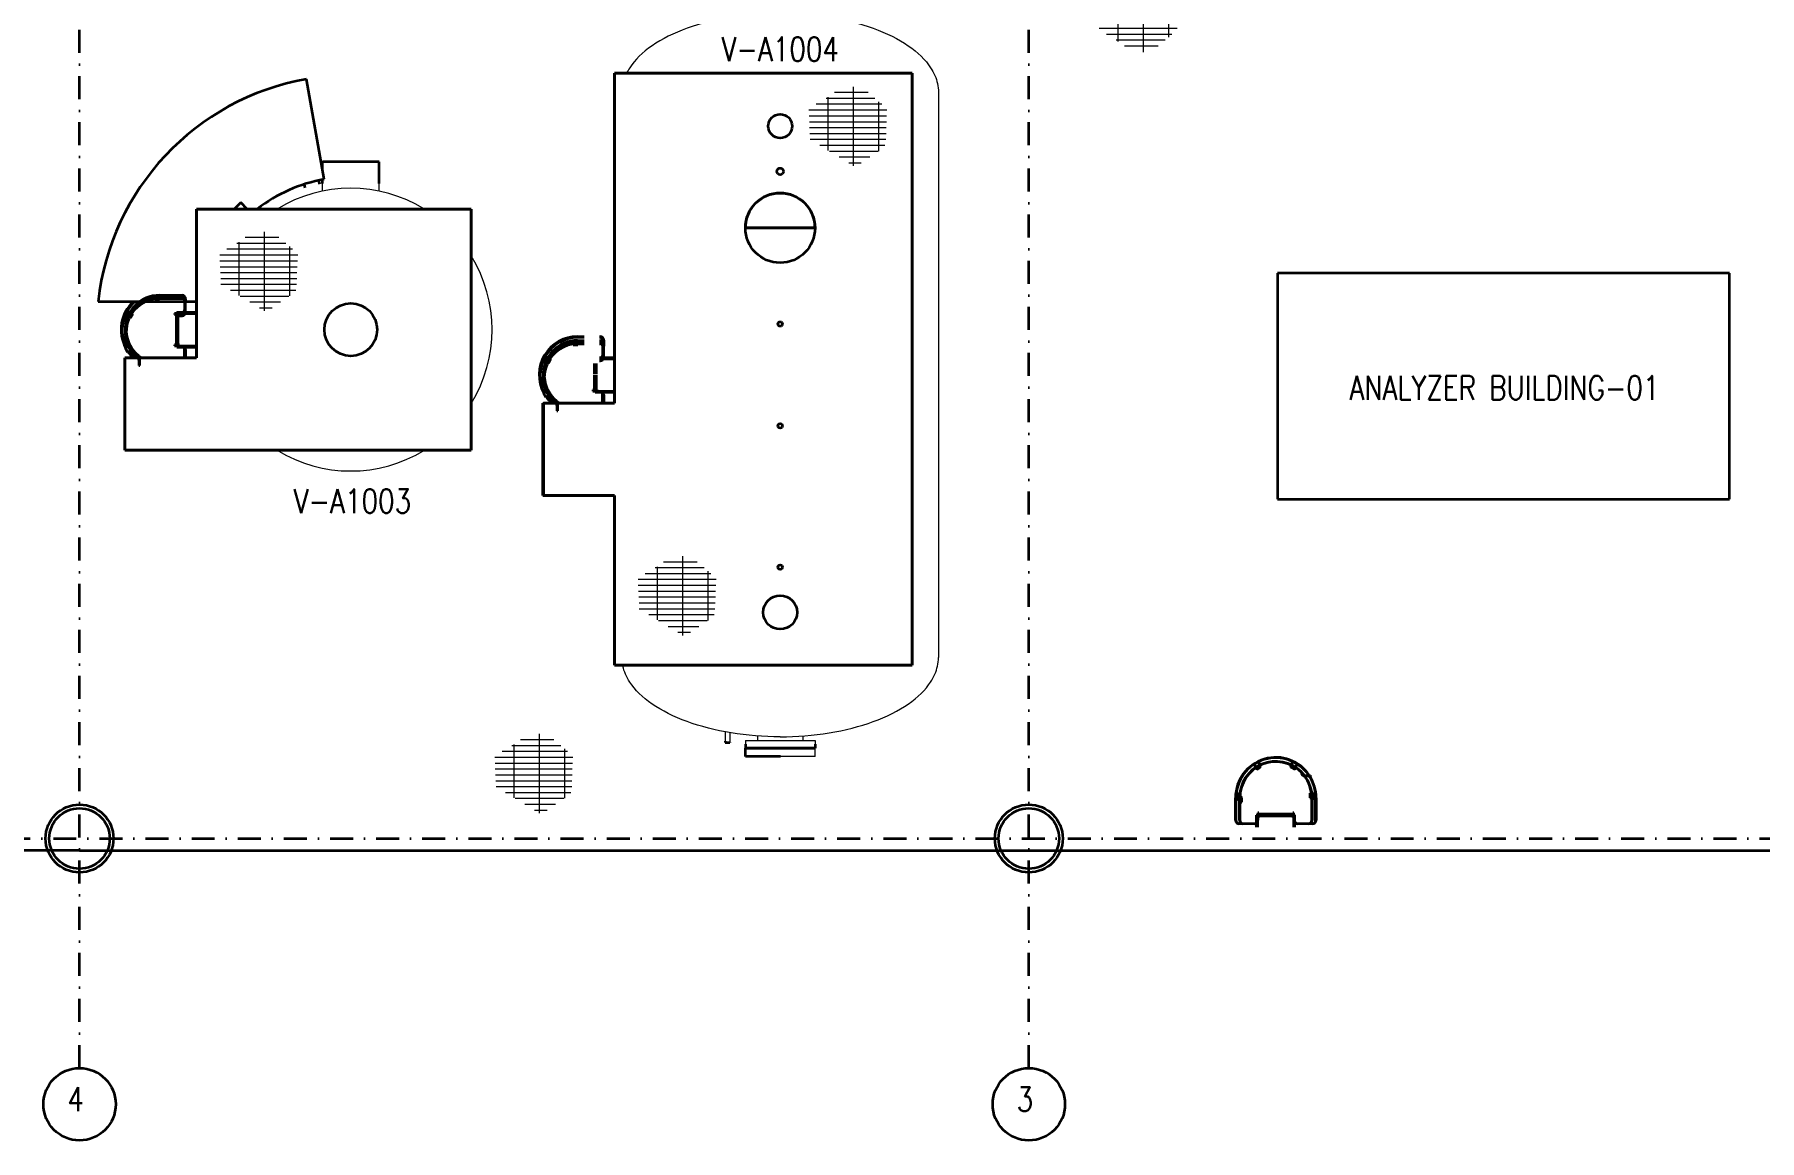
# Model space of a CAD drawing. Header units: inches. Extents: x 3139 to 9140, y 3844 to 6923.
# Drawn here: x 7449 to 8364, y 4431 to 5017 of the extents above; entities that cross this region are included whole.
import ezdxf
from ezdxf.enums import TextEntityAlignment as Align

# ---------------------------------------------------------------- set-up
doc = ezdxf.new("R2010")
doc.units = ezdxf.units.IN
doc.header["$MEASUREMENT"] = 0
doc.linetypes.add('DASHDOT2', pattern=[12.700025, 6.350013, -3.175006, 0, -3.175006])
for name, color, linetype in [('Default', 7, 'Continuous'), ('DwgTemplate', 7, 'Continuous'), ('TF_P_Equipment', 7, 'Continuous'), ('TF_P_Ladder', 7, 'Continuous'), ('TF_P_Plaform', 7, 'Continuous'), ('TF_P_Steel', 7, 'Continuous'), ('TF_S_GRATING', 7, 'Continuous')]:
    doc.layers.add(name, color=color, linetype=linetype)
doc.styles.add('ROMANS', font='romans.shx')

# ---------------------------------------------------------------- blocks, each defined once
blk = doc.blocks.new('TF_P_ELP_GRATING', base_point=(2.146, 13.23))
at = {"layer": 'TF_S_GRATING', "color": 8, "linetype": 'Continuous', "lineweight": 18}
for p, q in [((2.313, 13.474), (2.034, 13.474)), ((2.19, 13.523), (2.19, 12.866)), ((2.469, 13.328), (1.822, 13.328)), ((2.426, 13.377), (1.882, 13.377)), ((2.37, 13.425), (1.964, 13.425)), ((1.98, 13.435), (1.98, 12.994)), ((2.4, 13.399), (2.4, 12.99)), ((2.467, 13.279), (1.824, 13.279)), ((2.465, 13.23), (1.826, 13.23)), ((2.463, 13.182), (1.828, 13.182)), ((2.462, 13.133), (1.83, 13.133)), ((2.46, 13.084), (1.832, 13.084)), ((2.453, 13.035), (1.912, 13.035)), ((2.396, 12.987), (1.992, 12.987)), ((2.326, 12.938), (2.072, 12.938)), ((2.256, 12.889), (2.152, 12.889))]:
    blk.add_line(p, q, dxfattribs=at)
blk = doc.blocks.new('A$Cdd380a1b')
at = {"layer": 'Default', "color": 8, "linetype": 'Continuous', "lineweight": 35}
for centre in [(-43.9546, -0.5393), (-40.0171, -0.5393)]:
    blk.add_circle(centre, 0.15, dxfattribs=at)
at = {"layer": 'DwgTemplate', "color": 8, "linetype": 'Continuous', "lineweight": 35}
for p, q in [((-41.193, 3.0937), (-40.9039, 3.0937)), ((-40.9039, 3.0937), (-41.193, 3.0937)), ((-41.193, 0.9365), (-40.9039, 0.9365)), ((-41.193, 0.9365), (-40.9039, 0.9365))]:
    blk.add_line(p, q, dxfattribs=at)
at = {"layer": 'TF_P_Equipment', "color": 8, "linetype": 'Continuous', "lineweight": 35}
for p, q in [((-42.9396, 3.2951), (-43.0128, 3.7105)), ((-42.9469, 3.3365), (-42.9469, 3.3672)), ((-42.8297, 3.3672), (-42.9469, 3.3672)), ((-42.7125, 3.3672), (-42.8297, 3.3672)), ((-42.7125, 3.2778), (-42.7125, 3.3672)), ((-42.9469, 3.2778), (-42.9469, 3.2937)), ((-43.2861, 3.1988), (-43.3129, 3.172)), ((-43.2594, 3.172), (-43.2861, 3.1988)), ((-37.1109, 2.9062), (-38.9859, 2.9062)), ((-37.1109, 2.9062), (-38.9859, 2.9062)), ((-38.9859, 2.9062), (-38.9859, 1.9687)), ((-38.9859, 2.9062), (-38.9859, 1.9687)), ((-37.1109, 1.9687), (-37.1109, 2.9062)), ((-37.1109, 1.9687), (-37.1109, 2.9062)), ((-43.8779, 2.7891), (-43.705, 2.7891)), ((-43.6966, 2.7891), (-43.6896, 2.7891)), ((-43.6777, 2.7891), (-43.5192, 2.7891)), ((-43.5145, 2.7891), (-43.4704, 2.7891)), ((-38.9859, 1.9687), (-37.1109, 1.9687)), ((-38.9859, 1.9687), (-37.1109, 1.9687)), ((-41.2765, 0.9656), (-41.2765, 0.9609)), ((-41.2765, 0.9609), (-41.2752, 0.9609)), ((-41.2752, 0.9609), (-41.2579, 0.9609)), ((-41.2579, 0.9624), (-41.2579, 0.9609)), ((-41.193, 0.9533), (-41.193, 0.9375)), ((-41.193, 0.9375), (-40.9039, 0.9375)), ((-41.193, 0.9031), (-41.193, 0.9365)), ((-40.9039, 0.9365), (-41.193, 0.9365)), ((-41.193, 0.9365), (-40.9039, 0.9365)), ((-40.9039, 0.9533), (-40.9039, 0.9375)), ((-41.0467, 0.9031), (-41.193, 0.9031)), ((-41.0467, 0.9031), (-41.193, 0.9031))]:
    blk.add_line(p, q, dxfattribs=at)
at = {"layer": 'TF_P_Equipment', "color": 8, "linetype": 'Continuous', "lineweight": 18}
for p, q in [((-40.3922, 3.6562), (-40.3922, 1.3125)), ((-42.9469, 3.246), (-42.9469, 3.2778)), ((-42.7125, 3.246), (-42.7125, 3.2778)), ((-43.705, 2.7891), (-43.6966, 2.7891)), ((-43.6896, 2.7891), (-43.6777, 2.7891)), ((-43.5192, 2.7891), (-43.5145, 2.7891)), ((-41.2765, 1.0048), (-41.2765, 0.9656)), ((-41.2579, 1.0015), (-41.2579, 0.9624)), ((-41.193, 0.9687), (-41.193, 0.9533)), ((-41.193, 0.9687), (-40.9039, 0.9687)), ((-41.1422, 0.9877), (-41.1422, 0.9687)), ((-40.9547, 0.9877), (-40.9547, 0.9687)), ((-40.9039, 0.9687), (-40.9039, 0.9533)), ((-40.9039, 0.9031), (-40.9039, 0.9365)), ((-40.9039, 0.9031), (-41.0467, 0.9031)), ((-40.9039, 0.9031), (-41.0467, 0.9031))]:
    blk.add_line(p, q, dxfattribs=at)
at = {"layer": 'TF_P_Equipment', "color": 8, "linetype": 'Continuous', "lineweight": 35}
for centre, radius in [((-41.0485, 3.5156), 0.0498), ((-41.0485, 3.3281), 0.0137), ((-41.0485, 3.0937), 0.1445), ((-41.0485, 3.0937), 0.1445), ((-42.8297, 2.6719), 0.1094), ((-41.0485, 2.6953), 0.00928), ((-41.0485, 2.2734), 0.00928), ((-41.0485, 1.6875), 0.00928), ((-41.0485, 1.5), 0.0703)]:
    blk.add_circle(centre, radius, dxfattribs=at)
for centre, radius, start, end in [((-42.8297, 2.6719), 1.0547, 100, 173.62063), ((-42.8297, 2.6719), 0.6328, 100, 127.7907), ((-41.0485, 3.0937), 0.1446, 90, 181.63995), ((-41.0485, 3.0937), 0.1446, 359.67653, 90)]:
    blk.add_arc(centre, radius, start, end, dxfattribs=at)
at = {"layer": 'TF_P_Equipment', "color": 8, "linetype": 'Continuous', "lineweight": 18}
for centre, radius, start, end in [((-42.8297, 2.6719), 0.5859, 58.56235, 121.43765), ((-42.8297, 2.6719), 0.5859, 58.56235, 121.43765), ((-41.0485, 3.0937), 0.1446, 181.63995, 359.67653), ((-42.8297, 2.6719), 0.5859, 328.56201, 31.43799), ((-42.8297, 2.6719), 0.5859, 328.56201, 31.43799), ((-42.8297, 2.6719), 0.5859, 238.56054, 301.43946), ((-42.8297, 2.6719), 0.5859, 238.56054, 301.43946)]:
    blk.add_arc(centre, radius, start, end, dxfattribs=at)
for points, knots in [([(-41.0485, 3.9844), (-41.1172, 3.9844), (-41.1859, 3.9789), (-41.2512, 3.9683), (-41.3166, 3.9577), (-41.3786, 3.9419), (-41.4342, 3.9217), (-41.4898, 3.9015), (-41.539, 3.8769), (-41.5794, 3.8491), (-41.6198, 3.8213), (-41.6513, 3.7903), (-41.6726, 3.7576), (-41.6776, 3.75), (-41.682, 3.7423), (-41.6858, 3.7345)], [4.712389, 4.712389, 4.712389, 4.712389, 5.026548, 5.026548, 5.026548, 5.340708, 5.340708, 5.340708, 5.654867, 5.654867, 5.654867, 5.969026, 5.969026, 5.969026, 6.04254, 6.04254, 6.04254, 6.04254]), ([(-41.0485, 3.9844), (-40.9797, 3.9844), (-40.911, 3.9789), (-40.8457, 3.9683), (-40.7803, 3.9577), (-40.7183, 3.9419), (-40.6627, 3.9217), (-40.6071, 3.9015), (-40.5579, 3.8769), (-40.5175, 3.8491), (-40.4771, 3.8213), (-40.4456, 3.7903), (-40.4243, 3.7576), (-40.4104, 3.7362), (-40.4009, 3.7141), (-40.396, 3.6917), (-40.3935, 3.6799), (-40.3922, 3.6681), (-40.3922, 3.6563)], [4.712389, 4.712389, 4.712389, 4.712389, 5.026548, 5.026548, 5.026548, 5.340708, 5.340708, 5.340708, 5.654867, 5.654867, 5.654867, 5.969026, 5.969026, 5.969026, 6.174862, 6.174862, 6.174862, 6.283185, 6.283185, 6.283185, 6.283185]), ([(-41.0485, 0.9844), (-40.9797, 0.9844), (-40.911, 0.9898), (-40.8457, 1.0004), (-40.7803, 1.0111), (-40.7183, 1.0268), (-40.6627, 1.047), (-40.6071, 1.0672), (-40.5579, 1.0918), (-40.5175, 1.1196), (-40.4771, 1.1474), (-40.4456, 1.1784), (-40.4243, 1.2111), (-40.4104, 1.2325), (-40.4009, 1.2546), (-40.396, 1.277), (-40.3935, 1.2888), (-40.3922, 1.3007), (-40.3922, 1.3125)], [4.712389, 4.712389, 4.712389, 4.712389, 5.026548, 5.026548, 5.026548, 5.340708, 5.340708, 5.340708, 5.654867, 5.654867, 5.654867, 5.969026, 5.969026, 5.969026, 6.174862, 6.174862, 6.174862, 6.283185, 6.283185, 6.283185, 6.283185]), ([(-41.0485, 0.9844), (-41.1172, 0.9844), (-41.1859, 0.9898), (-41.2512, 1.0004), (-41.3166, 1.0111), (-41.3786, 1.0268), (-41.4342, 1.047), (-41.4898, 1.0672), (-41.539, 1.0918), (-41.5794, 1.1196), (-41.6198, 1.1474), (-41.6513, 1.1784), (-41.6726, 1.2111), (-41.6865, 1.2325), (-41.696, 1.2546), (-41.7009, 1.277), (-41.7012, 1.2784), (-41.7014, 1.2798), (-41.7017, 1.2812)], [4.712389, 4.712389, 4.712389, 4.712389, 5.026548, 5.026548, 5.026548, 5.340708, 5.340708, 5.340708, 5.654867, 5.654867, 5.654867, 5.969026, 5.969026, 5.969026, 6.174862, 6.174862, 6.174862, 6.187563, 6.187563, 6.187563, 6.187563])]:
    blk.add_open_spline(points, degree=3, knots=knots, dxfattribs=at)
at = {"layer": 'TF_P_Ladder', "color": 8, "linetype": 'Continuous', "lineweight": 35}
for p, q in [((-43.6226, 2.8005), (-43.6422, 2.8005)), ((-43.6422, 2.8005), (-43.6422, 2.7958)), ((-43.6422, 2.7958), (-43.6226, 2.7958)), ((-43.6261, 2.7958), (-43.6226, 2.7958)), ((-43.6231, 2.8148), (-43.5294, 2.8148)), ((-43.5294, 2.8102), (-43.6231, 2.8102)), ((-43.5294, 2.8055), (-43.6231, 2.8055)), ((-43.6231, 2.8008), (-43.5294, 2.8008)), ((-43.6226, 2.8005), (-43.6226, 2.8008)), ((-43.6226, 2.7958), (-43.6226, 2.8005)), ((-43.6226, 2.7958), (-43.6225, 2.7968)), ((-43.6226, 2.7958), (-43.6226, 2.7958)), ((-43.5192, 2.7906), (-43.5192, 2.7445)), ((-43.5145, 2.8), (-43.5145, 2.7906)), ((-43.5145, 2.7445), (-43.5145, 2.7906)), ((-43.7552, 2.746), (-43.7649, 2.729)), ((-43.7555, 2.7258), (-43.7649, 2.729)), ((-43.7649, 2.729), (-43.7609, 2.7267)), ((-43.7559, 2.725), (-43.7609, 2.7267)), ((-43.7471, 2.7432), (-43.7552, 2.746)), ((-43.738, 2.7401), (-43.7478, 2.7232)), ((-43.7478, 2.7232), (-43.7437, 2.7208)), ((-43.7437, 2.7208), (-43.7474, 2.7221)), ((-43.7471, 2.7228), (-43.746, 2.7222)), ((-43.7437, 2.7208), (-43.7339, 2.7378)), ((-43.7437, 2.7208), (-43.7395, 2.7281)), ((-43.7437, 2.7208), (-43.7437, 2.7208)), ((-43.7437, 2.7208), (-43.7437, 2.7208)), ((-43.7423, 2.7416), (-43.7425, 2.7416)), ((-43.7339, 2.7378), (-43.738, 2.7401)), ((-43.734, 2.7378), (-43.7357, 2.7388)), ((-43.734, 2.7378), (-43.734, 2.7378)), ((-43.5602, 2.7391), (-43.5602, 2.7344)), ((-43.5407, 2.7391), (-43.5602, 2.7391)), ((-43.5602, 2.7344), (-43.5407, 2.7344)), ((-43.5544, 2.7406), (-43.5544, 2.7391)), ((-43.5477, 2.7406), (-43.5544, 2.7406)), ((-43.5544, 2.7344), (-43.5544, 2.6094)), ((-43.5505, 2.7438), (-43.5193, 2.7438)), ((-43.5505, 2.7406), (-43.5505, 2.7438)), ((-43.5505, 2.7344), (-43.5505, 2.7297)), ((-43.5505, 2.7297), (-43.5294, 2.7297)), ((-43.5467, 2.7406), (-43.5477, 2.7406)), ((-43.5466, 2.7297), (-43.5466, 2.6094)), ((-43.5407, 2.7391), (-43.5208, 2.7391)), ((-43.5407, 2.7344), (-43.5407, 2.7391)), ((-43.5294, 2.7344), (-43.5407, 2.7344)), ((-43.5156, 2.7391), (-43.4704, 2.7391)), ((-43.5146, 2.7438), (-43.4704, 2.7438)), ((-43.7519, 2.6004), (-43.765, 2.596)), ((-43.7637, 2.5967), (-43.765, 2.596)), ((-43.765, 2.596), (-43.7552, 2.5791)), ((-43.7523, 2.6012), (-43.76, 2.5986)), ((-43.7423, 2.5835), (-43.7552, 2.5791)), ((-43.7482, 2.6026), (-43.7486, 2.6025)), ((-43.7478, 2.6018), (-43.7482, 2.6017)), ((-43.7437, 2.6042), (-43.7478, 2.6018)), ((-43.7478, 2.6018), (-43.7439, 2.5951)), ((-43.7478, 2.6018), (-43.738, 2.5849)), ((-43.7478, 2.6018), (-43.7478, 2.6018)), ((-43.7339, 2.5873), (-43.7437, 2.6042)), ((-43.738, 2.5849), (-43.7387, 2.5847)), ((-43.738, 2.5849), (-43.7339, 2.5873)), ((-43.738, 2.5849), (-43.737, 2.5855)), ((-43.738, 2.5849), (-43.738, 2.5849)), ((-43.5602, 2.6094), (-43.5602, 2.6047)), ((-43.5407, 2.6094), (-43.5602, 2.6094)), ((-43.5602, 2.6047), (-43.5407, 2.6047)), ((-43.5544, 2.6047), (-43.5544, 2.6031)), ((-43.5477, 2.6031), (-43.5544, 2.6031)), ((-43.5505, 2.6), (-43.5505, 2.6031)), ((-43.5505, 2.6), (-43.4704, 2.6)), ((-43.5467, 2.6031), (-43.5477, 2.6031)), ((-43.5407, 2.6047), (-43.5407, 2.6094)), ((-43.5407, 2.6047), (-43.4704, 2.6047)), ((-43.5192, 2.5547), (-43.5192, 2.5898)), ((-43.5145, 2.5898), (-43.5145, 2.5547)), ((-41.8883, 2.613), (-41.9078, 2.613)), ((-41.9078, 2.613), (-41.9078, 2.6083)), ((-41.9078, 2.6083), (-41.8883, 2.6083)), ((-41.9071, 2.6168), (-41.9062, 2.6216)), ((-41.8918, 2.6083), (-41.8883, 2.6083)), ((-41.8888, 2.6437), (-41.861, 2.6437)), ((-41.861, 2.6391), (-41.8888, 2.6391)), ((-41.8888, 2.6273), (-41.861, 2.6273)), ((-41.861, 2.6227), (-41.8888, 2.6227)), ((-41.861, 2.618), (-41.8888, 2.618)), ((-41.8888, 2.6133), (-41.861, 2.6133)), ((-41.8883, 2.613), (-41.8882, 2.6133)), ((-41.8883, 2.6083), (-41.8873, 2.6133)), ((-41.8883, 2.6083), (-41.8883, 2.613)), ((-41.8883, 2.6083), (-41.8883, 2.6083)), ((-41.8873, 2.618), (-41.8865, 2.6227)), ((-41.8865, 2.618), (-41.886, 2.6203)), ((-41.886, 2.6203), (-41.886, 2.6227)), ((-41.7984, 2.6437), (-41.795, 2.6437)), ((-41.795, 2.6391), (-41.7984, 2.6391)), ((-41.7984, 2.6273), (-41.795, 2.6273)), ((-41.795, 2.6227), (-41.7984, 2.6227)), ((-41.795, 2.618), (-41.7984, 2.618)), ((-41.7984, 2.6133), (-41.795, 2.6133)), ((-41.7849, 2.6233), (-41.7849, 2.6289)), ((-41.7849, 2.6031), (-41.7849, 2.557)), ((-41.7802, 2.6289), (-41.7802, 2.6125)), ((-41.7802, 2.6125), (-41.7802, 2.6031)), ((-41.7802, 2.557), (-41.7802, 2.6031)), ((-43.7094, 2.5466), (-43.7094, 2.5235)), ((-43.7094, 2.5235), (-43.7047, 2.5235)), ((-43.7047, 2.5235), (-43.7047, 2.5466)), ((-42.0208, 2.5585), (-42.0306, 2.5415)), ((-42.0306, 2.5415), (-42.0265, 2.5392)), ((-42.0212, 2.5383), (-42.0306, 2.5415)), ((-42.0215, 2.5375), (-42.0265, 2.5392)), ((-42.0127, 2.5557), (-42.0208, 2.5585)), ((-42.0036, 2.5526), (-42.0134, 2.5357)), ((-42.0134, 2.5357), (-42.0093, 2.5333)), ((-42.0093, 2.5333), (-42.013, 2.5346)), ((-42.0127, 2.5353), (-42.0116, 2.5347)), ((-42.0093, 2.5333), (-41.9996, 2.5503)), ((-42.0093, 2.5333), (-42.0051, 2.5406)), ((-42.0093, 2.5333), (-42.0093, 2.5333)), ((-42.0093, 2.5333), (-42.0093, 2.5333)), ((-42.0079, 2.554), (-42.0082, 2.5541)), ((-41.9996, 2.5503), (-42.0036, 2.5526)), ((-41.9996, 2.5503), (-42.0014, 2.5513)), ((-41.9996, 2.5503), (-41.9996, 2.5503)), ((-41.82, 2.5312), (-41.82, 2.4888)), ((-41.8122, 2.5312), (-41.8122, 2.4888)), ((-41.7984, 2.5562), (-41.7849, 2.5562)), ((-41.7984, 2.5516), (-41.7865, 2.5516)), ((-41.795, 2.5469), (-41.7984, 2.5469)), ((-41.7984, 2.5422), (-41.795, 2.5422)), ((-41.7812, 2.5516), (-41.736, 2.5516)), ((-41.7802, 2.5562), (-41.736, 2.5562)), ((-41.82, 2.4848), (-41.82, 2.4219)), ((-41.8122, 2.4848), (-41.8122, 2.4219)), ((-42.0175, 2.4129), (-42.0306, 2.4084)), ((-42.0293, 2.4092), (-42.0306, 2.4084)), ((-42.0306, 2.4084), (-42.0208, 2.3915)), ((-42.0179, 2.4137), (-42.0256, 2.4111)), ((-42.0079, 2.3959), (-42.0208, 2.3915)), ((-42.0138, 2.4151), (-42.0142, 2.415)), ((-42.0134, 2.4143), (-42.0138, 2.4142)), ((-42.0093, 2.4167), (-42.0134, 2.4143)), ((-42.0134, 2.4143), (-42.0036, 2.3974)), ((-42.0134, 2.4143), (-42.0134, 2.4143)), ((-42.0134, 2.4143), (-42.0095, 2.4076)), ((-41.9996, 2.3997), (-42.0093, 2.4167)), ((-42.0036, 2.3974), (-42.0043, 2.3972)), ((-42.0036, 2.3974), (-41.9996, 2.3997)), ((-42.0036, 2.3974), (-42.0027, 2.398)), ((-42.0036, 2.3974), (-42.0036, 2.3974)), ((-41.8259, 2.4219), (-41.8259, 2.4172)), ((-41.8063, 2.4219), (-41.8259, 2.4219)), ((-41.8259, 2.4172), (-41.8063, 2.4172)), ((-41.82, 2.4172), (-41.82, 2.4156)), ((-41.8133, 2.4156), (-41.82, 2.4156)), ((-41.8161, 2.4125), (-41.8161, 2.4156)), ((-41.8161, 2.4125), (-41.736, 2.4125)), ((-41.8123, 2.4156), (-41.8133, 2.4156)), ((-41.8063, 2.4172), (-41.8063, 2.4219)), ((-41.8063, 2.4172), (-41.736, 2.4172)), ((-41.7849, 2.3672), (-41.7849, 2.4023)), ((-41.7802, 2.4023), (-41.7802, 2.3672)), ((-41.975, 2.3591), (-41.975, 2.336)), ((-41.975, 2.336), (-41.9703, 2.336)), ((-41.9703, 2.336), (-41.9703, 2.3591)), ((-39.0758, 0.8575), (-39.081, 0.8714)), ((-39.0573, 0.863), (-39.0742, 0.8533)), ((-39.0719, 0.8492), (-39.055, 0.859)), ((-39.0646, 0.8827), (-39.066, 0.8819)), ((-39.0646, 0.8826), (-39.0646, 0.8827)), ((-39.0646, 0.8826), (-39.0646, 0.8827)), ((-39.0574, 0.8631), (-39.0641, 0.8591)), ((-39.0589, 0.8671), (-39.064, 0.8808)), ((-39.0623, 0.8787), (-39.0636, 0.881)), ((-39.0581, 0.8675), (-39.0623, 0.8787)), ((-39.0574, 0.8631), (-39.0582, 0.8652)), ((-39.055, 0.859), (-39.0574, 0.8656)), ((-39.0573, 0.863), (-39.0574, 0.8631)), ((-39.055, 0.859), (-39.0573, 0.863)), ((-39.055, 0.859), (-39.0561, 0.8609)), ((-39.055, 0.859), (-39.055, 0.859)), ((-38.9305, 0.859), (-38.928, 0.8657)), ((-38.9282, 0.863), (-38.9305, 0.859)), ((-38.9305, 0.859), (-38.9136, 0.8492)), ((-38.9305, 0.859), (-38.9305, 0.8589)), ((-38.9305, 0.8589), (-38.9305, 0.859)), ((-38.9305, 0.8589), (-38.9232, 0.8548)), ((-38.9282, 0.863), (-38.9292, 0.8611)), ((-38.9282, 0.863), (-38.9273, 0.8654)), ((-38.9282, 0.863), (-38.9282, 0.863)), ((-38.9112, 0.8533), (-38.9282, 0.863)), ((-38.9273, 0.8675), (-38.9232, 0.8785)), ((-38.9267, 0.8672), (-38.9216, 0.8809)), ((-38.9218, 0.881), (-38.9232, 0.8785)), ((-38.9097, 0.8575), (-38.9045, 0.8715)), ((-39.0742, 0.8532), (-39.0751, 0.8555)), ((-39.0742, 0.8533), (-39.0719, 0.8492)), ((-39.0742, 0.8532), (-39.0742, 0.8532)), ((-39.0742, 0.8532), (-39.0732, 0.8514)), ((-39.0719, 0.8492), (-39.0651, 0.8531)), ((-39.0719, 0.8492), (-39.0719, 0.8492)), ((-38.9112, 0.8533), (-38.9185, 0.8575)), ((-38.9136, 0.8492), (-38.9112, 0.8533)), ((-38.9135, 0.8493), (-38.9125, 0.8511)), ((-38.9135, 0.8493), (-38.9135, 0.8493)), ((-38.9112, 0.8533), (-38.9103, 0.8557)), ((-38.9112, 0.8533), (-38.9112, 0.8533)), ((-38.8713, 0.8234), (-38.8482, 0.8234)), ((-38.8482, 0.8216), (-38.8713, 0.8216)), ((-38.8482, 0.8234), (-38.8482, 0.8216)), ((-39.1599, 0.6379), (-39.1599, 0.7316)), ((-39.1581, 0.7316), (-39.1581, 0.6379)), ((-39.1534, 0.7484), (-39.1534, 0.7289)), ((-39.1434, 0.7374), (-39.1534, 0.7484)), ((-39.1487, 0.7484), (-39.1534, 0.7484)), ((-39.1435, 0.7181), (-39.1534, 0.7289)), ((-39.1431, 0.7423), (-39.1487, 0.7484)), ((-39.1435, 0.6379), (-39.1435, 0.7316)), ((-39.1417, 0.7316), (-39.1417, 0.6379)), ((-39.1385, 0.7126), (-39.1417, 0.716)), ((-39.1385, 0.732), (-39.1416, 0.7354)), ((-39.1339, 0.7321), (-39.1414, 0.7403)), ((-39.1338, 0.7321), (-39.1385, 0.7321)), ((-39.1385, 0.7321), (-39.1385, 0.7126)), ((-39.1385, 0.732), (-39.1385, 0.7276)), ((-39.1385, 0.732), (-39.1385, 0.732)), ((-39.1338, 0.7126), (-39.1338, 0.7321)), ((-39.1338, 0.7126), (-39.1338, 0.7171)), ((-38.8516, 0.7507), (-38.8516, 0.7312)), ((-38.8469, 0.7507), (-38.8516, 0.7507)), ((-38.8516, 0.7333), (-38.8516, 0.7312)), ((-38.8516, 0.7312), (-38.8438, 0.73)), ((-38.8516, 0.7312), (-38.8469, 0.7312)), ((-38.8516, 0.7312), (-38.8516, 0.7312)), ((-38.847, 0.7312), (-38.8438, 0.7307)), ((-38.8469, 0.7507), (-38.845, 0.7504)), ((-38.8469, 0.7312), (-38.8469, 0.7507)), ((-38.8469, 0.7507), (-38.8469, 0.7507)), ((-38.8469, 0.7486), (-38.8469, 0.7507)), ((-38.8438, 0.6379), (-38.8438, 0.7316)), ((-38.8431, 0.7501), (-38.8321, 0.7484)), ((-38.842, 0.7316), (-38.842, 0.6379)), ((-38.842, 0.7304), (-38.8321, 0.7289)), ((-38.842, 0.7297), (-38.8368, 0.7289)), ((-38.8368, 0.7289), (-38.8321, 0.7289)), ((-38.8321, 0.7289), (-38.8321, 0.7484)), ((-38.8274, 0.6379), (-38.8274, 0.7316)), ((-38.8256, 0.7316), (-38.8256, 0.6379)), ((-39.1385, 0.7126), (-39.1338, 0.7126)), ((-39.1338, 0.7126), (-39.1338, 0.7126)), ((-39.0724, 0.6298), (-39.0724, 0.659)), ((-39.0696, 0.659), (-39.0724, 0.659)), ((-39.0696, 0.6379), (-39.0696, 0.659)), ((-39.0696, 0.659), (-39.0677, 0.659)), ((-39.0677, 0.6629), (-39.0693, 0.6629)), ((-39.0693, 0.659), (-39.0693, 0.6629)), ((-39.0631, 0.6687), (-39.0677, 0.6687)), ((-39.0677, 0.6687), (-39.0677, 0.6492)), ((-39.0677, 0.6492), (-39.0677, 0.6379)), ((-39.0677, 0.6492), (-39.0631, 0.6492)), ((-39.0631, 0.6492), (-39.0631, 0.6687)), ((-38.9224, 0.6629), (-39.0631, 0.6629)), ((-38.9224, 0.6551), (-39.0631, 0.6551)), ((-38.9177, 0.6687), (-38.9224, 0.6687)), ((-38.9224, 0.6687), (-38.9224, 0.6492)), ((-38.9224, 0.6492), (-38.9177, 0.6492)), ((-38.9177, 0.6492), (-38.9177, 0.6687)), ((-38.9162, 0.6629), (-38.9177, 0.6629)), ((-38.9177, 0.6101), (-38.9177, 0.6492)), ((-38.9162, 0.6562), (-38.9162, 0.6629)), ((-38.9131, 0.659), (-38.9162, 0.659)), ((-38.9162, 0.6551), (-38.9162, 0.6562)), ((-38.9131, 0.6101), (-38.9131, 0.659)), ((-39.1451, 0.6249), (-39.1358, 0.6249)), ((-39.1287, 0.623), (-39.1451, 0.623)), ((-39.1287, 0.6249), (-39.0826, 0.6249)), ((-39.0826, 0.623), (-39.1287, 0.623)), ((-39.0724, 0.6101), (-39.0724, 0.627)), ((-39.0677, 0.6101), (-39.0677, 0.6379)), ((-38.9029, 0.6249), (-38.8568, 0.6249)), ((-38.8568, 0.623), (-38.9029, 0.623)), ((-38.8404, 0.623), (-38.8568, 0.623)), ((-38.8496, 0.6249), (-38.8404, 0.6249))]:
    blk.add_line(p, q, dxfattribs=at)
for centre, radius, start, end in [((-43.6231, 2.6719), 0.143, 90, 181.87889), ((-43.6231, 2.6625), 0.143, 90, 225), ((-43.6217, 2.661), 0.1398, 90.60236, 222.78875), ((-43.6231, 2.6719), 0.1383, 90, 151.66824), ((-43.5294, 2.8), 0.0148, 0, 90), ((-43.5294, 2.8), 0.0102, 8.84988, 90), ((-43.5294, 2.7906), 0.0148, 0, 90), ((-43.5294, 2.7906), 0.0102, 0, 90), ((-43.6231, 2.6719), 0.1594, 132.67045, 208.21144), ((-43.6231, 2.6719), 0.1547, 130.75176, 208.19549), ((-43.5294, 2.7539), 0.0102, 270, 0), ((-43.5294, 2.7445), 0.0148, 270, 0), ((-43.5294, 2.7445), 0.0102, 270, 0), ((-43.6231, 2.6719), 0.1383, 182.2002, 237.93621), ((-43.6231, 2.6719), 0.1594, 215.32181, 227.33207), ((-43.6231, 2.6719), 0.143, 206.88471, 209.34008), ((-43.6231, 2.6719), 0.1547, 215.83645, 229.25095), ((-43.6231, 2.6719), 0.143, 217.18622, 228.27741), ((-43.5294, 2.5898), 0.0102, 0, 90), ((-43.5294, 2.5898), 0.0148, 0, 43.17355), ((-41.8888, 2.4844), 0.1594, 90, 208.21144), ((-41.8888, 2.4844), 0.1547, 90, 208.19549), ((-41.8888, 2.4844), 0.143, 90, 181.87889), ((-41.8888, 2.475), 0.143, 90, 225), ((-41.8873, 2.4735), 0.1398, 90.60236, 222.78875), ((-41.8888, 2.4844), 0.1383, 90, 151.66824), ((-41.795, 2.6289), 0.0148, 0, 90), ((-41.795, 2.6289), 0.0102, 0, 90), ((-41.795, 2.6125), 0.0148, 0, 90), ((-41.795, 2.6125), 0.0102, 8.84988, 90), ((-41.795, 2.6031), 0.0148, 0, 90), ((-41.795, 2.6031), 0.0102, 0, 90), ((-43.7242, 2.5466), 0.0195, 0, 90), ((-43.7242, 2.5466), 0.0148, 0, 90), ((-43.6231, 2.6719), 0.143, 233.934, 235.05199), ((-41.795, 2.5664), 0.0102, 270, 0), ((-41.795, 2.557), 0.0148, 270, 0), ((-41.795, 2.557), 0.0102, 270, 0), ((-41.8888, 2.4844), 0.1383, 182.2002, 237.93621), ((-41.8888, 2.4844), 0.1594, 215.32181, 227.33207), ((-41.8888, 2.4844), 0.143, 206.88471, 209.34008), ((-41.8888, 2.4844), 0.1547, 215.83645, 229.25095), ((-41.8888, 2.4844), 0.143, 217.18622, 228.27741), ((-41.9899, 2.3591), 0.0195, 0, 90), ((-41.9899, 2.3591), 0.0148, 0, 90), ((-41.8888, 2.4844), 0.143, 233.934, 235.05199), ((-41.795, 2.4023), 0.0102, 0, 90), ((-41.795, 2.4023), 0.0148, 0, 43.17355), ((-38.9927, 0.7316), 0.1672, 33.29383, 180), ((-38.9927, 0.7316), 0.1653, 33.71483, 180), ((-38.9927, 0.7316), 0.1508, 45, 180), ((-38.9922, 0.7311), 0.1495, 45.80051, 179.78763), ((-38.9927, 0.7316), 0.1489, 45.28331, 90), ((-38.8713, 0.8382), 0.0167, 180, 270), ((-38.8713, 0.8382), 0.0148, 180, 270), ((-38.9927, 0.7316), 0.1508, 37.55275, 45), ((-38.9927, 0.7316), 0.1489, 38.42783, 44.12492), ((-38.9927, 0.7316), 0.1489, 0, 37.26944), ((-38.9927, 0.7316), 0.1508, 0, 36.61678), ((-38.9927, 0.7316), 0.1653, 0, 32.9494), ((-38.9927, 0.7316), 0.1672, 0, 32.54042), ((-39.1451, 0.6379), 0.0148, 180, 270), ((-39.1451, 0.6379), 0.013, 180, 270), ((-39.1287, 0.6379), 0.0148, 180, 270), ((-39.1287, 0.6379), 0.013, 180, 270), ((-39.0826, 0.6379), 0.013, 270, 0), ((-39.0826, 0.6379), 0.0148, 270, 0), ((-38.9029, 0.6379), 0.013, 218.61533, 270), ((-38.9029, 0.6379), 0.0148, 226.82645, 270), ((-38.8568, 0.6379), 0.0148, 270, 0), ((-38.8568, 0.6379), 0.013, 270, 0), ((-38.8404, 0.6379), 0.0148, 270, 0), ((-38.8404, 0.6379), 0.013, 270, 0)]:
    blk.add_arc(centre, radius, start, end, dxfattribs=at)
at = {"layer": 'TF_P_Plaform', "color": 8, "linetype": 'Continuous', "lineweight": 35}
for p, q in [((-41.736, 3.7345), (-40.5015, 3.7345)), ((-41.736, 3.7345), (-41.736, 2.3672)), ((-40.5015, 3.7345), (-41.736, 3.7345)), ((-41.736, 2.3672), (-41.736, 3.7345)), ((-40.5015, 3.7345), (-40.5015, 1.2812)), ((-40.5015, 1.2812), (-40.5015, 3.7345)), ((-42.3298, 3.1718), (-43.4702, 3.1718)), ((-43.4702, 3.1718), (-43.4702, 2.5545)), ((-43.4702, 2.5545), (-43.4702, 3.1718)), ((-43.4702, 3.1718), (-42.3298, 3.1718)), ((-42.3298, 2.172), (-42.3298, 3.1718)), ((-42.3298, 3.1718), (-42.3298, 2.172)), ((-43.7672, 2.5545), (-43.7117, 2.5545)), ((-43.4702, 2.5545), (-43.7672, 2.5545)), ((-43.7672, 2.5545), (-43.7672, 2.172)), ((-43.7672, 2.172), (-43.7672, 2.5545)), ((-43.7064, 2.5545), (-43.4702, 2.5545)), ((-42.0304, 2.3672), (-41.736, 2.3672)), ((-42.0304, 2.3672), (-42.0304, 1.9843)), ((-42.0304, 1.9843), (-42.0304, 2.3672)), ((-41.9774, 2.3672), (-42.0304, 2.3672)), ((-41.736, 2.3672), (-41.9721, 2.3672)), ((-43.7672, 2.172), (-42.3298, 2.172)), ((-42.3298, 2.172), (-43.7672, 2.172)), ((-42.0304, 1.9843), (-41.736, 1.9843)), ((-41.736, 1.9843), (-42.0304, 1.9843)), ((-41.736, 1.2812), (-41.736, 1.9843)), ((-41.736, 1.9843), (-41.736, 1.2812)), ((-41.736, 1.2812), (-40.5015, 1.2812)), ((-40.5015, 1.2812), (-41.736, 1.2812)), ((-40.1964, 0.5121), (-36.0293, 0.5121))]:
    blk.add_line(p, q, dxfattribs=at)
at = {"layer": 'TF_P_Steel', "color": 8, "linetype": 'Continuous', "lineweight": 35}
for p, q in [((-41.7047, 3.7345), (-40.5328, 3.7345)), ((-41.736, 2.3672), (-41.736, 3.7032)), ((-40.5015, 1.3125), (-40.5015, 3.7032)), ((-43.0235, 3.2743), (-43.0195, 3.2592)), ((-42.963, 3.2905), (-42.959, 3.2754)), ((-43.4391, 3.172), (-42.3609, 3.172)), ((-42.3296, 2.2031), (-42.3296, 3.1407)), ((-43.7672, 2.5547), (-43.7118, 2.5547)), ((-43.7672, 2.492), (-43.7672, 2.5547)), ((-43.7672, 2.2031), (-43.7672, 2.5234)), ((-43.7065, 2.5547), (-43.4702, 2.5547)), ((-42.0328, 2.3045), (-42.0328, 2.3672)), ((-42.0328, 2.3672), (-41.9774, 2.3672)), ((-41.9721, 2.3672), (-41.736, 2.3672)), ((-42.0328, 2.0156), (-42.0328, 2.3359)), ((-43.7672, 2.1718), (-43.7672, 2.2345)), ((-43.7672, 2.1718), (-43.4391, 2.1718)), ((-43.4391, 2.1718), (-42.3609, 2.1718)), ((-42.0328, 1.9843), (-42.0328, 2.047)), ((-42.0328, 1.9843), (-41.736, 1.9843)), ((-41.736, 1.3125), (-41.736, 1.9843)), ((-41.7047, 1.2812), (-40.5328, 1.2812)), ((-43.9547, 0.5121), (-47.8922, 0.5121)), ((-43.9547, 0.5121), (-36.0293, 0.5121)), ((-40.1964, 0.5121), (-40.0407, 0.5121))]:
    blk.add_line(p, q, dxfattribs=at)
at = {"layer": 'TF_P_Steel', "color": 8, "linetype": 'DASHDOT2', "lineweight": 35, "ltscale": 0.015}
for points in [[(-43.9547, -0.3893), (-43.9547, 11.8125)], [(-40.0172, -0.3893), (-40.0172, 11.8125)], [(-48.2715, 0.5625), (-32.1422, 0.5625)]]:
    blk.add_lwpolyline(points, dxfattribs=at)
at = {"layer": 'TF_P_Steel', "color": 8, "linetype": 'Continuous', "lineweight": 35}
for centre, radius in [((-43.9547, 0.5625), 0.1407), ((-43.9547, 0.5625), 0.1253), ((-40.0172, 0.5625), 0.1407), ((-40.0172, 0.5625), 0.1253)]:
    blk.add_circle(centre, radius, dxfattribs=at)
at = {"layer": 'Default', "color": 8, "linetype": 'Continuous', "lineweight": 35, "xscale": -0.5, "yscale": 0.5, "zscale": 0.5, "rotation": 180}
blk.add_blockref('TF_P_ELP_GRATING', (-39.5636, 3.969), dxfattribs=at)
at = {"layer": 'Default', "color": 8, "linetype": 'Continuous', "lineweight": 35, "xscale": 0.5, "yscale": 0.5, "zscale": 0.5}
for p in [(-40.7673, 3.5325), (-43.2113, 2.9315), (-41.4759, 1.5866), (-42.0702, 0.8493)]:
    blk.add_blockref('TF_P_ELP_GRATING', p, dxfattribs=at)
at = {"layer": 'Default', "color": 8, "style": 'ROMANS', "width": 0.8}
for s, p in [('V-A1004', (-41.0481, 3.8346)), ('ANALYZER BUILDING-01', (-38.044, 2.4311)), ('V-A1003', (-42.8226, 1.9613))]:
    blk.add_text(s, height=0.1, dxfattribs=at).set_placement(p, align=Align.MIDDLE_CENTER)
for s, p in [('4', (-44.0051, -0.4684)), ('3', (-40.0676, -0.4684))]:
    blk.add_text(s, height=0.1, dxfattribs=at).set_placement(p, align=Align.TOP_LEFT)

msp = doc.modelspace()

# ---------------------------------------------------------------- block references
at = {"xscale": 128, "yscale": 128, "zscale": 128}
msp.add_blockref('A$Cdd380a1b', (13098.63, 4518.8), dxfattribs=at)

doc.saveas('drawing.dxf')
